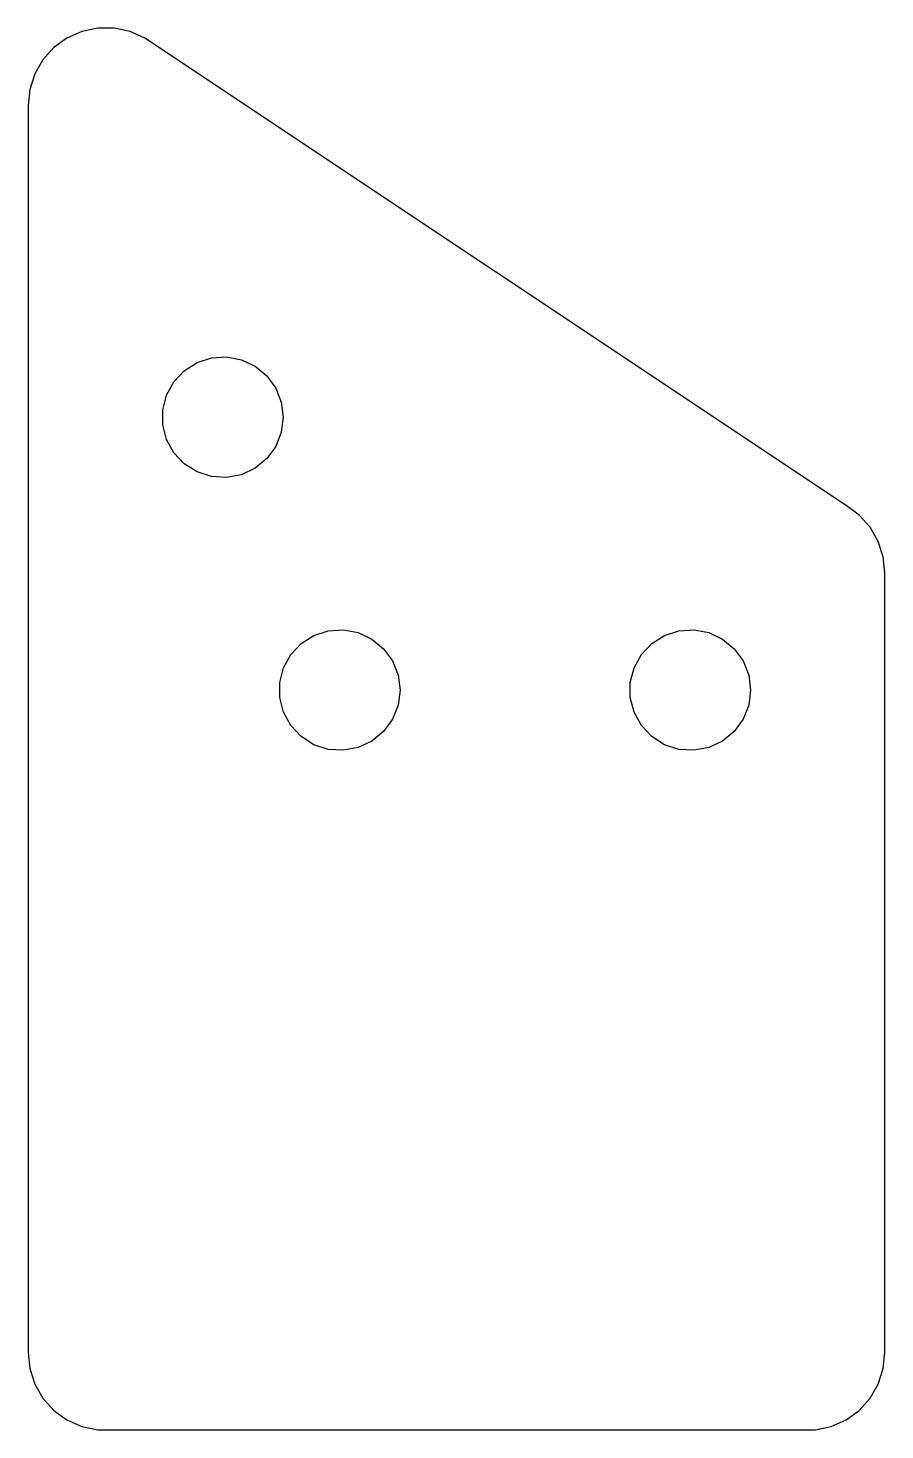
# Model space of a CAD drawing. Header units: metres. Extents: x -10 to 100, y -10 to 170.
import ezdxf

# ---------------------------------------------------------------- set-up
doc = ezdxf.new("R2010")
doc.units = ezdxf.units.M

msp = doc.modelspace()

# ---------------------------------------------------------------- linework, layer by layer
for p, q in [((-3.09016, 169.511), (-4.99998, 168.66)), ((-1.04527, 169.945), (-3.09016, 169.511)), ((1.04527, 169.945), (-1.04527, 169.945)), ((3.09016, 169.511), (1.04527, 169.945)), ((5, 168.66), (3.09016, 169.511)), ((-6.6913, 167.431), (-8.09016, 165.878)), ((-4.99998, 168.66), (-6.6913, 167.431)), ((95, 108.66), (5, 168.66)), ((-8.09016, 165.878), (-9.13545, 164.067)), ((-9.13545, 164.067), (-9.78146, 162.079)), ((-9.78146, 162.079), (-10, 160)), ((-10, 160), (-10, 0)), ((13.5478, 127.613), (15.4866, 127.735)), ((15.4866, 127.735), (17.3949, 127.371)), ((8.73013, 124.555), (10.06, 125.971)), ((10.06, 125.971), (11.7002, 127.012)), ((11.7002, 127.012), (13.5478, 127.613)), ((17.3949, 127.371), (19.1526, 126.544)), ((19.1526, 126.544), (20.6495, 125.305)), ((7.79424, 122.853), (8.73013, 124.555)), ((20.6495, 125.305), (21.7914, 123.734)), ((7.31111, 120.971), (7.79424, 122.853)), ((21.7914, 123.734), (22.5065, 121.927)), ((7.31111, 119.029), (7.31111, 120.971)), ((22.5065, 121.927), (22.75, 120)), ((7.79424, 117.147), (7.31111, 119.029)), ((22.75, 120), (22.5065, 118.073)), ((8.73013, 115.445), (7.79424, 117.147)), ((22.5065, 118.073), (21.7914, 116.266)), ((10.06, 114.029), (8.73013, 115.445)), ((21.7914, 116.266), (20.6495, 114.695)), ((11.7002, 112.988), (10.06, 114.029)), ((19.1526, 113.456), (17.3949, 112.629)), ((20.6495, 114.695), (19.1526, 113.456)), ((13.5478, 112.387), (11.7002, 112.988)), ((15.4866, 112.265), (13.5478, 112.387)), ((17.3949, 112.629), (15.4866, 112.265)), ((96.6913, 107.431), (95, 108.66)), ((98.0902, 105.878), (96.6913, 107.431)), ((99.1355, 104.067), (98.0902, 105.878)), ((99.7815, 102.079), (99.1355, 104.067)), ((100, 100), (99.7815, 102.079)), ((100, 0), (100, 100)), ((25.06, 90.9715), (26.7002, 92.0124)), ((26.7002, 92.0124), (28.5478, 92.6127)), ((28.5478, 92.6127), (30.4866, 92.7347)), ((30.4866, 92.7347), (32.3949, 92.3707)), ((32.3949, 92.3707), (34.1526, 91.5435)), ((70.06, 90.9715), (71.7002, 92.0124)), ((71.7002, 92.0124), (73.5478, 92.6127)), ((73.5478, 92.6127), (75.4866, 92.7347)), ((75.4866, 92.7347), (77.3949, 92.3707)), ((77.3949, 92.3707), (79.1526, 91.5435)), ((23.7301, 89.5553), (25.06, 90.9715)), ((34.1526, 91.5435), (35.6495, 90.3053)), ((35.6495, 90.3053), (36.7914, 88.7336)), ((68.7301, 89.5553), (70.06, 90.9715)), ((79.1526, 91.5435), (80.6495, 90.3053)), ((80.6495, 90.3053), (81.7914, 88.7336)), ((22.7942, 87.853), (23.7301, 89.5553)), ((36.7914, 88.7336), (37.5065, 86.9274)), ((67.7942, 87.853), (68.7301, 89.5553)), ((81.7914, 88.7336), (82.5065, 86.9274)), ((22.3111, 85.9713), (22.7942, 87.853)), ((37.5065, 86.9274), (37.75, 85)), ((67.3111, 85.9713), (67.7942, 87.853)), ((82.5065, 86.9274), (82.75, 85)), ((22.3111, 84.0287), (22.3111, 85.9713)), ((37.75, 85), (37.5065, 83.0727)), ((67.3111, 84.0287), (67.3111, 85.9713)), ((82.75, 85), (82.5065, 83.0727)), ((22.7942, 82.147), (22.3111, 84.0287)), ((37.5065, 83.0727), (36.7914, 81.2664)), ((67.7942, 82.147), (67.3111, 84.0287)), ((82.5065, 83.0727), (81.7914, 81.2664)), ((23.7301, 80.4447), (22.7942, 82.147)), ((36.7914, 81.2664), (35.6495, 79.6948)), ((68.7301, 80.4447), (67.7942, 82.147)), ((81.7914, 81.2664), (80.6495, 79.6948)), ((25.06, 79.0285), (23.7301, 80.4447)), ((35.6495, 79.6948), (34.1526, 78.4565)), ((70.06, 79.0285), (68.7301, 80.4447)), ((80.6495, 79.6948), (79.1526, 78.4565)), ((26.7002, 77.9876), (25.06, 79.0285)), ((28.5478, 77.3873), (26.7002, 77.9876)), ((30.4866, 77.2653), (28.5478, 77.3873)), ((32.3949, 77.6293), (30.4866, 77.2653)), ((34.1526, 78.4565), (32.3949, 77.6293)), ((71.7002, 77.9876), (70.06, 79.0285)), ((73.5478, 77.3873), (71.7002, 77.9876)), ((75.4866, 77.2653), (73.5478, 77.3873)), ((77.3949, 77.6293), (75.4866, 77.2653)), ((79.1526, 78.4565), (77.3949, 77.6293)), ((-10, 0), (-9.78146, -2.07912)), ((99.7815, -2.07912), (100, 0)), ((-9.78146, -2.07912), (-9.13545, -4.06735)), ((99.1355, -4.06735), (99.7815, -2.07912)), ((-9.13545, -4.06735), (-8.09016, -5.87784)), ((98.0902, -5.87784), (99.1355, -4.06735)), ((-8.09016, -5.87784), (-6.6913, -7.43144)), ((96.6913, -7.43144), (98.0902, -5.87784)), ((-6.6913, -7.43144), (-5, -8.66025)), ((-5, -8.66025), (-3.09016, -9.51056)), ((93.0902, -9.51056), (95, -8.66025)), ((95, -8.66025), (96.6913, -7.43144)), ((-3.09016, -9.51056), (-1.04527, -9.94521)), ((-1.04527, -9.94521), (91.0453, -9.94521)), ((91.0453, -9.94521), (93.0902, -9.51056))]:
    msp.add_line(p, q)

doc.saveas('drawing.dxf')
